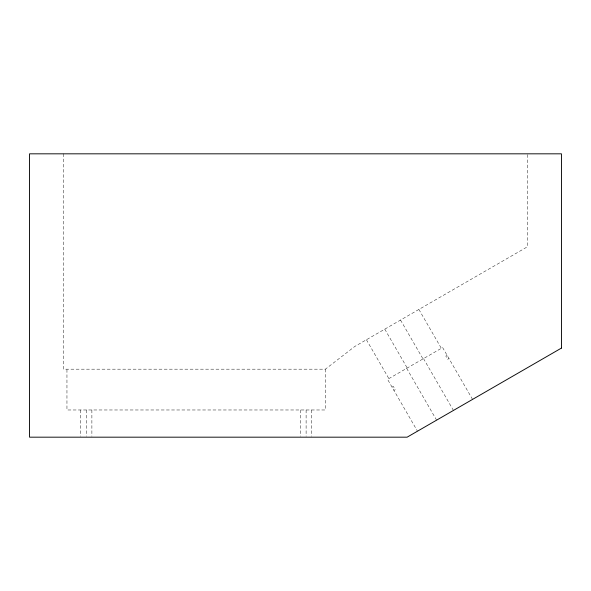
<?xml version="1.0" encoding="UTF-8"?>
<svg xmlns="http://www.w3.org/2000/svg" width="591" height="591" viewBox="0 0 591 591"><rect width="100%" height="100%" fill="white"/><g stroke="black" fill="none" stroke-linecap="round" stroke-linejoin="round"><path stroke-width="0.44" stroke-dasharray="2.96 2.22" d="M63.555 153.823L63.555 369.176L325.375 369.176L354.763 346.481L527.445 246.779L527.445 153.823M392.055 387.142L393.355 386.396L395.224 389.632L393.924 390.378M447.121 355.346L445.828 356.1L447.697 359.335L448.997 358.589M472.556 399.405L442.637 347.574L387.57 379.37L417.49 431.194M418.901 309.455L441.337 348.321M423.525 358.611L453.445 410.435M400.543 320.049L422.986 358.922M384.778 329.15L407.214 368.023M406.682 368.333L436.601 420.164M366.42 339.751L388.863 378.617M325.375 369.176L325.375 409.977L66.953 409.977L66.953 369.176M311.775 409.977L311.775 436.269M306.108 409.977L306.108 436.269M300.442 409.977L300.442 436.269M91.886 409.977L91.886 436.269M86.22 409.977L86.22 436.269M80.553 409.977L80.553 436.269"/><path stroke-width="0.89" d="M561.45 348.077L407.125 437.177L29.55 437.177L29.55 153.823L561.45 153.823L561.45 348.077"/></g></svg>
